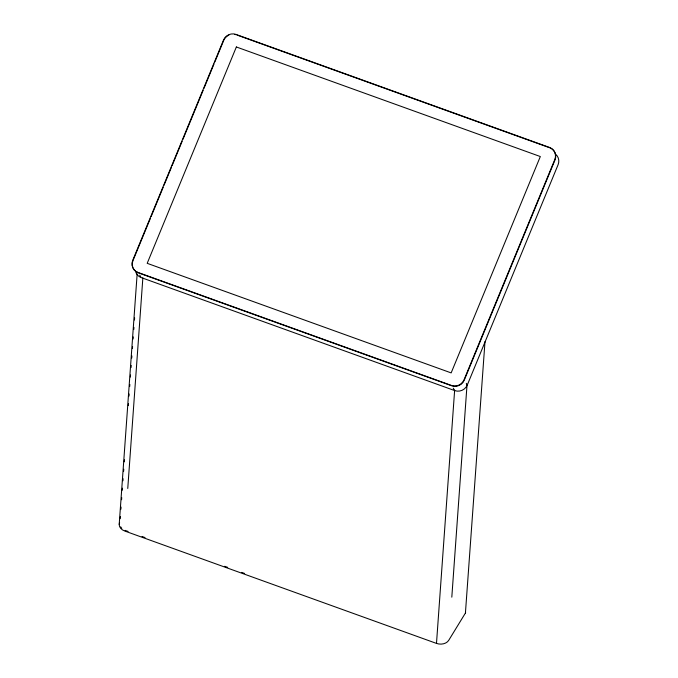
<?xml version="1.0" encoding="UTF-8"?>
<svg xmlns="http://www.w3.org/2000/svg" width="678" height="678" viewBox="0 0 678 678"><rect width="100%" height="100%" fill="white"/><g stroke="black" fill="none" stroke-linecap="round" stroke-linejoin="round"><path stroke-width="1.02" d="M119.209 524.297L137.159 273.92M120.226 518.67L120.379 516.543M120.904 509.195L121.057 507.034M121.582 499.728L121.735 497.618M122.26 490.253L122.413 488.152M122.938 480.778L123.091 478.676M123.616 471.312L123.769 469.21M124.303 461.837L124.447 459.735M128.328 405.597L128.481 403.478M129.015 396.079L129.167 393.969M129.693 386.57L129.845 384.46M130.379 377.061L130.532 374.951M131.057 367.552L131.21 365.442M131.735 358.043L131.888 355.933M132.422 348.534L132.574 346.424M133.1 339.025L133.252 336.907M133.786 329.516L133.939 327.398M134.464 320.008L134.617 317.889M127.761 488.465L142.863 277.819M119.599 522.611A9.272 6.839 4.1 0 0 124.71 531.01L436.488 643.405L454.641 390.214M451.811 597.174L467.049 384.604M436.488 643.405A9.272 6.839 4.1 0 0 448.717 640.329L465.422 613.048L484.999 341.619M150.296 218.613L132.947 260.699A9.746 9.306 -32.4 0 0 138.193 272.785L451.709 385.799A9.746 9.306 -32.4 0 0 464.269 380.138L555.036 159.889A9.746 9.306 -32.4 0 0 549.79 147.812M151.101 216.655L163.203 187.281M164.008 185.323L171.271 167.703M172.076 165.746L182.162 141.278M182.967 139.321L203.137 90.377M203.951 88.42L214.036 63.944M214.841 61.986L223.316 41.426M135.558 271.336A9.746 9.306 -32.4 0 0 141.244 277.59L454.769 390.613A9.746 9.306 -32.4 0 0 467.32 384.951L558.096 164.703A9.746 9.306 -32.4 0 0 555.418 154.05M237.266 35.146L548.799 147.457M125.099 530.382L128.083 531.459M142.033 536.484L145.016 537.561M224.706 566.291L227.698 567.367M241.639 572.393L244.631 573.469M466.303 383.35L467.32 384.951M453.235 388.206L454.26 389.808M139.719 275.183L140.736 276.785M465.455 612.031A1.805 1.331 4.1 0 1 465.422 613.048M121.803 528.332A8.322 6.136 4.1 0 1 120.709 526.831M223.715 40.451A9.746 9.306 -32.4 0 1 228.91 35.12M234.673 34.366A9.746 9.306 -32.4 0 1 236.275 34.79M223.486 40.087L132.719 260.344A9.746 9.306 -32.4 0 0 137.965 272.42L451.48 385.443A9.746 9.306 -32.4 0 0 464.04 379.782L554.807 159.533A9.746 9.306 -32.4 0 0 549.561 147.448L236.046 34.425A9.746 9.306 -32.4 0 0 223.486 40.087M236.359 46.968L147.194 263.327L451.158 372.9L540.324 156.542L236.359 46.968"/></g></svg>
